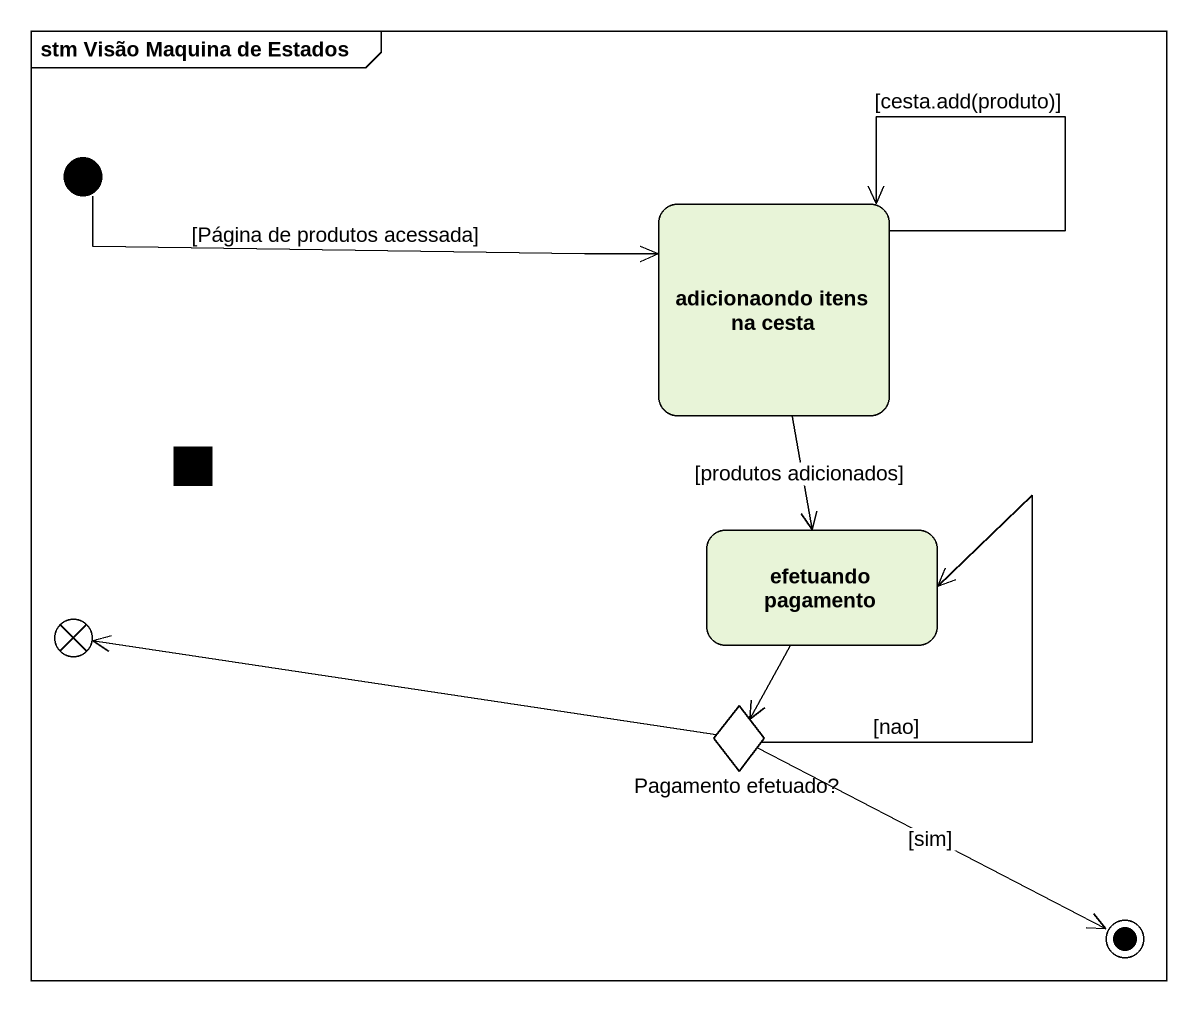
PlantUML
@startuml
mainframe stm Visão Maquina de Estados
hide empty description
state "adicionaondo itens na cesta" as adicionaondo_itens_na_cesta
state fork1 <<fork>>
state "efetuando pagamento" as efetuando_pagamento
state exit1 <<choice>>
state "Pagamento efetuado?" as Pagamento_efetuado <<choice>>
[*] -right-> adicionaondo_itens_na_cesta : [Página de produtos acessada]
adicionaondo_itens_na_cesta --> adicionaondo_itens_na_cesta : [cesta.add(produto)]
adicionaondo_itens_na_cesta --> efetuando_pagamento : [produtos adicionados]
efetuando_pagamento --> Pagamento_efetuado
Pagamento_efetuado -up-> efetuando_pagamento : [nao]
Pagamento_efetuado -left-> exit1
Pagamento_efetuado -right-> [*] : [sim]
@enduml
